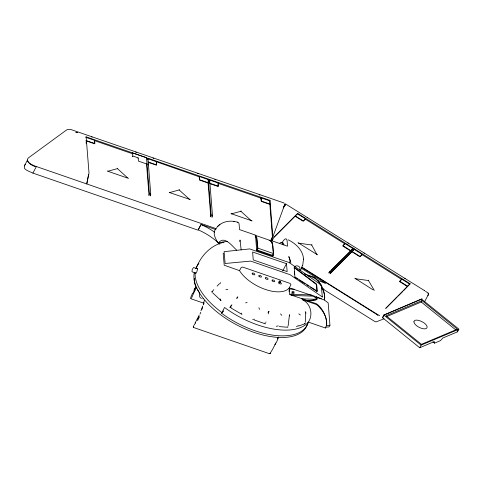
<?xml version="1.0" encoding="UTF-8"?>
<svg xmlns="http://www.w3.org/2000/svg" width="483" height="483" viewBox="0 0 483 483"><rect width="100%" height="100%" fill="white"/><g stroke="black" fill="none" stroke-linecap="round" stroke-linejoin="round"><path stroke-width="0.72" d="M428.427 294.087L428.059 293.036L425.499 291.261M303.517 259.087L302.672 265.578M428.427 294.171L428.33 293.41L428.433 294.002M422.076 298.79L384.275 314.946L382.784 317.784M305.232 322.378L305.811 312.519L305.208 311.589M268.24 313.847L268.916 311.263M288.122 325.898L289.498 314.572M316.057 299.303L315.725 299.756A118.546 98.665 -4.5 0 1 306.928 300.668M301.32 298.82L316.872 299.333L316.866 297.178M316.872 299.333L316.999 297.806A1.835 1.527 -4.5 0 0 316.552 296.707M326.75 324.286C326.508 316.613 322.813 308.166 316.425 303.722L289.776 294.515L289.257 287.94M321.436 298.657L289.299 287.832A29.397 14.43 27.7 0 1 265.215 289.389A29.397 14.43 27.7 0 1 239.526 270.637L224.215 265.221L223.2 253.43L223.653 253.303M272.81 236.791L270.124 201.496A18.004 4.637 -70.9 0 0 269.973 200.373L209.568 179.507L209.326 179.966L218.111 183.003L218.352 186.172L209.586 183.214M252.096 220.9L230.959 213.601M117.532 168.193L117.423 168.603L127.959 178.203L128.605 178.239M179.278 189.523L179.169 189.934L169.569 192.578L190.35 199.57M241.023 210.854L240.896 211.294L231.327 213.878M239.852 241.578L240.033 239.973L241.144 249.904M284.602 204.919L272.726 237.201M299.792 270.033C301.169 266.574 297.13 264.491 294.455 266.682M219.898 283.799L220.598 282.597M457.479 331.845L442.863 337.997L440.478 340.642L434.489 343.159L434.32 341.59L419.703 347.742L382.415 317.627L383.786 315.025L421.568 299.122L458.524 328.82L458.85 329.237L457.479 331.845L457.214 331.489M88.528 174.586L86.747 183.945A161.672 41.653 -70.9 0 1 88.679 174.87A5.512 1.419 -70.9 0 0 88.957 172.304L86.222 137.957A18.004 4.637 -70.9 0 0 86.065 136.84L146.482 157.712L149.392 193.611L148.933 195.458A1.467 0.38 -70.9 0 0 148.981 194.897L146.524 163.918M305.739 313.153L305.799 312.833M27.416 160.102L24.392 165.935L24.319 167.987L25.273 169.243L27.259 170.577L32.916 173.107L198.048 230.162L201.025 224.492L215.871 229.618M403.903 290.289L410.115 283.762L297.757 213.432L273.517 237.859L271.597 241.452M271.537 241.711A30.495 7.855 -70.9 0 1 272.883 246.252L273.481 253.804L272.81 256.117L256.702 250.55L257.373 248.238L256.775 240.691A30.495 7.855 -70.9 0 0 255.272 235.976M256.787 250.387L257.336 250.103L257.868 248.153L257.258 240.522A30.864 7.951 -70.9 0 0 255.06 235.245L270.492 240.576M272.895 255.948L273.3 253.49L272.696 245.853A30.864 7.951 -70.9 0 0 269.146 240.407M208.227 179.042L208.095 183.039L210.727 216.233A1.467 0.38 -70.9 0 1 210.679 216.789L211.137 214.947L208.378 180.165A18.004 4.637 -70.9 0 0 208.227 179.042L147.87 158.189A18.004 4.637 -70.9 0 1 148.021 159.312L150.732 194.075L150.273 195.923A1.467 0.38 -70.9 0 0 150.322 195.361M209.568 179.507A18.004 4.637 -70.9 0 1 209.719 180.624L212.478 215.406L212.019 217.253A1.467 0.38 -70.9 0 0 212.067 216.692M265.873 322.318L265.982 321.926M203.319 304.03L204.363 300.42M289.607 262.824L290.156 260.319L288.828 256.57L290.869 262.806M289.691 315.158L289.293 315.942M283.986 206.857L284.39 205.698M317.482 254.837L298.041 242.671M373.124 289.885L354.836 278.22M201 310.726L202.667 306.089M268.934 311.378L267.98 312.278M270.836 240.48L271.869 237.69M277.538 338.873L278.262 336.959M278.395 337.708L276.24 342.882M324.371 298.79C325.288 290.875 320.64 281.981 314.33 277.32L304.381 273.885M190.912 297.033L192.439 293.483M197.191 319.251L199.153 315.164M274.936 344.747L275.775 342.996M197.571 320.7L199.485 316.782M179.151 189.964L189.722 199.509M192.85 293.423L194.83 289.444M428.107 295.059L424.648 301.652A0.918 0.453 27.7 0 1 424.509 301.778M197.692 318.212L195.054 323.018M295.246 216.281L303.149 221.214L305.341 219.161L305.516 218.829L297.516 213.891M350.954 250.78L350.809 251.063L342.815 246.04L345.031 243.559L342.942 245.654L350.954 250.78L353.321 248.208A18.004 2.397 -58 0 0 352.572 248.896L329.859 271.458L328.784 273.004L330.185 271.537M352.041 251.836L359.986 256.775L362.316 254.378L360.095 256.485L352.192 251.552L330.016 273.776L331.09 272.231L353.81 249.669A18.004 2.397 -58 0 1 354.552 248.98L352.192 251.552M325.476 328.011C329.563 319.957 322.668 309.531 316.492 304.538L302.388 299.671C310.696 303.511 313.407 314.644 308.383 322.107A62.464 30.664 27.7 0 1 221.558 313.207L224.565 307.478A62.464 30.664 27.7 0 0 308.383 322.107L325.476 328.011L325.409 327.196M407.604 286.612L399.61 281.595L401.826 279.108L399.737 281.209L407.749 286.328M32.916 173.107L36.213 166.846M86.065 136.84L85.823 137.299L94.62 140.336L94.867 143.511L86.095 140.553M85.944 140.837L94.674 143.825L94.62 140.336M146.482 157.712L132.439 152.869L132.535 153.437M132.439 152.869A16.211 4.178 -70.9 0 1 132.596 153.956L132.825 155.985L138.126 157.856L138.035 158.352M147.732 159.951L147.87 158.189M147.629 158.653L199.165 176.79L199.509 180.056L208.095 183.039M199.165 176.79L199.316 176.506L207.986 179.501M218.111 183.003L217.96 183.286L260.911 198.127L261.255 201.387L269.84 204.369L272.472 237.564A1.467 0.38 -70.9 0 1 272.472 237.684L270.48 241.204M260.911 198.127L261.061 197.843L269.731 200.837L269.84 204.369M269.731 200.837L269.973 200.373M239.526 270.637L241.216 267.479L242.641 267.051L290.096 283.424L290.935 284.656L289.299 287.832M283.189 207.931L285.175 204.152M282.066 242.665A12.86 3.315 -70.9 0 1 287.137 241.12L287.536 246.197L271.585 240.685L271.217 241.385A30.495 7.855 -70.9 0 0 270.051 240.854M305.485 218.884L303.3 220.93L295.397 215.998M282.664 271.035L286.516 263.7L252.621 251.993L253.249 259.914L287.144 271.621L286.516 263.7M326.146 327.136L329.08 326.894L329.949 325.246L328.174 302.883L324.244 299.955C325.916 295.578 323.218 290.688 321.364 286.781M326.46 325.186L326.273 325.542L329.949 325.246M386.696 316.564L421.254 302.02L421.997 300.601L457.389 329.189L421.448 344.313L386.056 315.725L421.997 300.601M419.703 347.742L421.067 345.134L458.85 329.237M457.256 331.664L457.938 330.36M24.392 165.935L25.243 164.347M196.394 267.504C201.339 255.392 210.944 245.062 224.1 242.237M194.057 290.108L195.693 287.065L194.033 290.15M316.981 254.704L311.686 244.984L311.94 244.603M374.277 290.392L368.481 280.538L368.734 280.158M148.015 163.719L148.148 165.005L148.396 164.564M216.04 228.779A23.884 11.725 27.7 0 0 214.579 235.74A36.744 18.04 27.7 0 0 218.286 243.136C224.239 234.925 231.967 245.956 236.73 250.17M211.862 291.986L213.836 289.649M236.416 298.53L237.696 296.761L237.727 298.24M231.52 305.274L229.993 307.375L231.254 307.194M229.993 307.375L231.9 304.755M216.619 227.692C220.574 222.343 227.801 220.387 234.189 221.431L233.386 221.335L237.521 222.083M274 237.062L297.015 214.12A18.004 2.397 -58 0 1 297.757 213.432M217.115 286.129L219.294 283.787M195.615 273.354L196.804 271.977L197.607 268.783L193.544 267.552L192.228 269.369L191.999 271.718L195.989 273.39M331.241 270.486L350.809 251.063M397.026 297.117L385.7 308.396L409.367 284.451A18.004 2.397 -58 0 1 410.115 283.762M398.083 296.067L402.846 291.34M294.135 268.349L294.352 267.334L316.613 284.221L317.162 291.128L316.92 291.364L310.623 287.349M294.884 277.314L294.352 267.334M316.92 291.364L316.613 284.221M298.385 325.741L296.399 326.538M197.209 268.753L197.607 268.783M219.94 224.396L217.416 226.612M279.265 326.599L287.814 327.269L287.723 326.599M278.232 325.862L276.264 326.309M285.393 203.868L424.708 290.742M247.133 302.34L245.599 302.889M211.747 291.889L212.538 291.732M383.991 318.828L376.221 321.847A1.654 0.809 27.7 0 1 374.73 321.443L322.578 288.792M298.633 326.007L305.087 323.713L305.117 323.356M254.384 319.185L252.675 319.396M117.405 168.633L107.824 171.248L127.264 177.961M225.917 289.48L227.813 289.414M304.96 323.755L304.477 323.676M288.943 289.021L294.213 289.19M311.475 294.956L289.848 294.244L291.992 295.451L314.542 296.188M316.782 298.198L316.745 299.08A1.105 0.918 -4.5 0 1 315.791 299.955A119.283 99.275 -4.5 0 1 307.387 300.843M298.446 243.136L311.686 244.984M355.24 278.691L368.481 280.538M379.723 315.622L377.881 314.753A11.175 9.563 19.2 0 0 377.265 314.342L301.839 267.123M307.17 217.501L307.593 217.628M347.917 243.003L348.334 243.13M363.965 253.056L364.387 253.183M404.712 278.558L405.128 278.685M94.469 140.619L132.493 153.757M147.883 161.902L156.534 164.878L156.365 161.672M208.239 182.755L199.624 179.748L199.316 176.506M269.985 204.086L261.363 201.079L261.061 197.843M148.353 162.397L156.389 165.162L156.263 162.584M210.099 183.727L218.135 186.492L218.062 184.542M149.392 193.611L150.732 194.075M211.137 214.947L212.478 215.406M216.42 228.743L34.679 165.953C32.15 164.884 24.385 161.431 28.376 157.911L66.419 130.078L67.638 129.492L70.349 129.335L283.907 202.951L284.276 203.403M257.868 248.153L273.3 253.49M257.336 250.103L272.774 255.435M307.381 275.715C313.232 276.584 318.466 279.85 320.658 285.489M316.443 297.262L324.244 299.955M191.02 298.784L203.717 303.167M193.327 327.402L269.556 353.743M254.324 320L265.445 323.858L264.998 322.873M35.096 166.581C32.18 165.47 28.431 163.731 27.513 160.465M169.219 192.27L169.563 192.463M107.474 170.934L107.818 171.133M298.832 313.853L300.42 315.037M220.997 300.613L212.598 292.74M288.248 239.852C295.886 243.553 303.233 250.429 303.541 259.431M201.411 298.615L199.69 296.985L199.286 292.686M259.148 194.661L259.866 195.084M214.857 179.356L215.575 179.779M197.402 173.331L198.121 173.747M153.111 158.026L153.829 158.448M135.657 152L136.375 152.417M91.365 136.695L92.084 137.112M231.091 308.027L241.965 314.427L241.216 313.081M345.001 243.613L353.079 248.673M354.311 249.445L362.286 254.432M401.796 279.168L409.874 284.221M305.341 219.161L344.85 243.897M362.135 254.716L401.645 279.452M329.859 271.458L331.09 272.231M301.603 267.365L378.008 315.194L377.223 314.675M301.199 268.216L324.781 282.978M295.125 277.079L317.162 291.128M295.511 277.719L297.401 278.92M299.291 280.122L304.96 283.738M306.85 284.94L308.734 286.147M280.508 313.872L281.8 315.357M424.418 290.549L424.738 290.772M294.111 267.57L316.377 284.457M421.254 302.02L455.934 330.028M432.871 341.849L434.489 343.159M383.786 315.025L421.067 345.134M240.896 211.294L251.45 220.864M220.816 300.511L220.151 298.923M197.299 289.492L199.334 292.529M258.864 307.774L259.594 309.368M146.735 164.468L147.049 164.105L138.5 161.129L138.126 157.856M146.542 158.062L146.633 158.829M294.37 271.307L294.6 274.259M289.051 290.404L289.16 291.78M271.585 240.685L271.802 243.402M272.69 254.619L272.81 256.117M256.702 250.55L255.477 235.118L239.532 229.612L239.127 224.462A12.757 3.284 -70.9 0 0 237.304 222.367M209.374 180.618L209.531 182.568M86.228 142.352L86.342 143.795L86.191 141.851M317.512 280.557A52.188 25.617 27.7 0 1 325.796 283.37M322.97 288.786A52.188 25.629 27.7 0 1 323.996 289.19M279.132 281.812A0.737 0.362 27.7 0 1 279.548 281.372A0.737 0.362 27.7 0 1 280.363 282.108A0.737 0.362 27.7 0 1 279.391 282.048M302.286 265.553A36.744 18.04 27.7 0 1 300.07 270.607M218.286 243.136A59.524 29.221 27.7 0 1 227.251 241.452M214.579 232.196A38.495 18.897 27.7 0 0 206.156 226.992L201.025 224.492L198.229 229.836A38.495 18.897 27.7 0 1 219.795 244.259M223.502 310.823A52.188 25.617 27.7 0 1 221.884 312.579A62.464 30.664 27.7 0 1 195.162 272.472M195.917 268.765A62.464 30.664 27.7 0 1 198.899 263.525M279.886 243.112A12.214 3.146 -70.9 0 1 282.531 244.537M282.048 242.985A12.214 3.146 -70.9 0 1 283.877 245.002M223.176 311.444A52.188 25.617 27.7 0 1 221.558 313.207M307.725 322.885A62.464 30.664 27.7 0 1 244.295 328.549A62.464 30.664 27.7 0 1 194.293 272.617M195.929 268.306A62.464 30.664 27.7 0 1 196.623 267.196M195.76 286.51A38.531 18.915 27.7 0 1 194.329 278.353M204.074 302.859A26.456 6.816 -70.9 0 1 203.446 304.888M202.546 307.586A26.456 6.816 -70.9 0 1 201.822 309.591M200.801 312.217A26.456 6.816 -70.9 0 1 199.998 314.131M198.893 316.588A26.456 6.816 -70.9 0 1 198.036 318.351M195.73 322.578A26.456 6.816 -70.9 0 1 193.719 325.62M191.54 298.083A26.456 6.816 -70.9 0 1 196.792 287.313M275.721 343.117A28.702 7.396 -70.9 0 1 269.925 353.465M203.108 298.826A1.105 0.543 27.7 0 1 202.848 298.76M293.857 293.012A1.105 0.604 4.7 0 1 292.982 293.893A1.105 0.604 4.7 0 1 291.955 292.946M193.26 326.562L193.49 327.076L193.26 326.562M413.901 321.817C414.336 317.44 426.67 322.318 427.183 327.021C426.815 331.664 414.348 326.671 413.901 321.817M132.571 156.22L132.765 156.516L132.638 156.226M322.33 296.96L290.096 274.718L250.677 261.098L225.138 263.495L224.1 251.667L249.711 248.914L289.124 262.529L321.201 284.976L322.33 296.96M284.656 204.412L284.565 205.112L284.656 204.412M190.797 298.246L190.682 297.933L190.797 298.246M285.538 205.263L285.622 204.774L285.538 205.263M270.444 353.23L270.075 353.532L270.444 353.23M314.928 297.606C315.52 299.418 316.613 296.381 314.928 297.606M272.853 239.097L272.46 239.985L272.853 239.097M428.149 294.902L427.932 295.33L428.155 294.914M77.594 132.36L75.843 132.439L77.6 132.36M265.409 278.051L265.378 278.039A1.467 0.725 27.7 0 1 266.652 277.689A1.467 0.725 27.7 0 1 268.065 278.963A1.467 0.725 27.7 0 1 266.797 279.319A1.467 0.725 27.7 0 1 265.409 278.051M428.18 293.187L428.409 293.682L428.18 293.187M279.307 281.474A0.737 0.362 27.7 0 0 280.472 281.873A0.737 0.362 27.7 0 0 279.844 281.064A0.737 0.362 27.7 0 0 279.307 281.474M258.991 276.228A1.467 0.725 27.7 0 0 261.315 277.031A1.467 0.725 27.7 0 0 260.059 275.413A1.467 0.725 27.7 0 0 258.991 276.228M272.243 280.81A1.467 0.725 27.7 0 0 274.573 281.613A1.467 0.725 27.7 0 0 273.312 279.989A1.467 0.725 27.7 0 0 272.243 280.81M252.361 273.939A1.467 0.725 27.7 0 0 254.686 274.742A1.467 0.725 27.7 0 0 253.43 273.118A1.467 0.725 27.7 0 0 252.361 273.939M278.872 283.098A1.467 0.725 27.7 0 0 281.197 283.901A1.467 0.725 27.7 0 0 279.941 282.277A1.467 0.725 27.7 0 0 278.872 283.098M292.287 292.463A1.105 0.604 4.7 0 0 294.105 292.251A1.105 0.604 4.7 0 0 292.698 291.46A1.105 0.604 4.7 0 0 292.287 292.463"/></g></svg>
